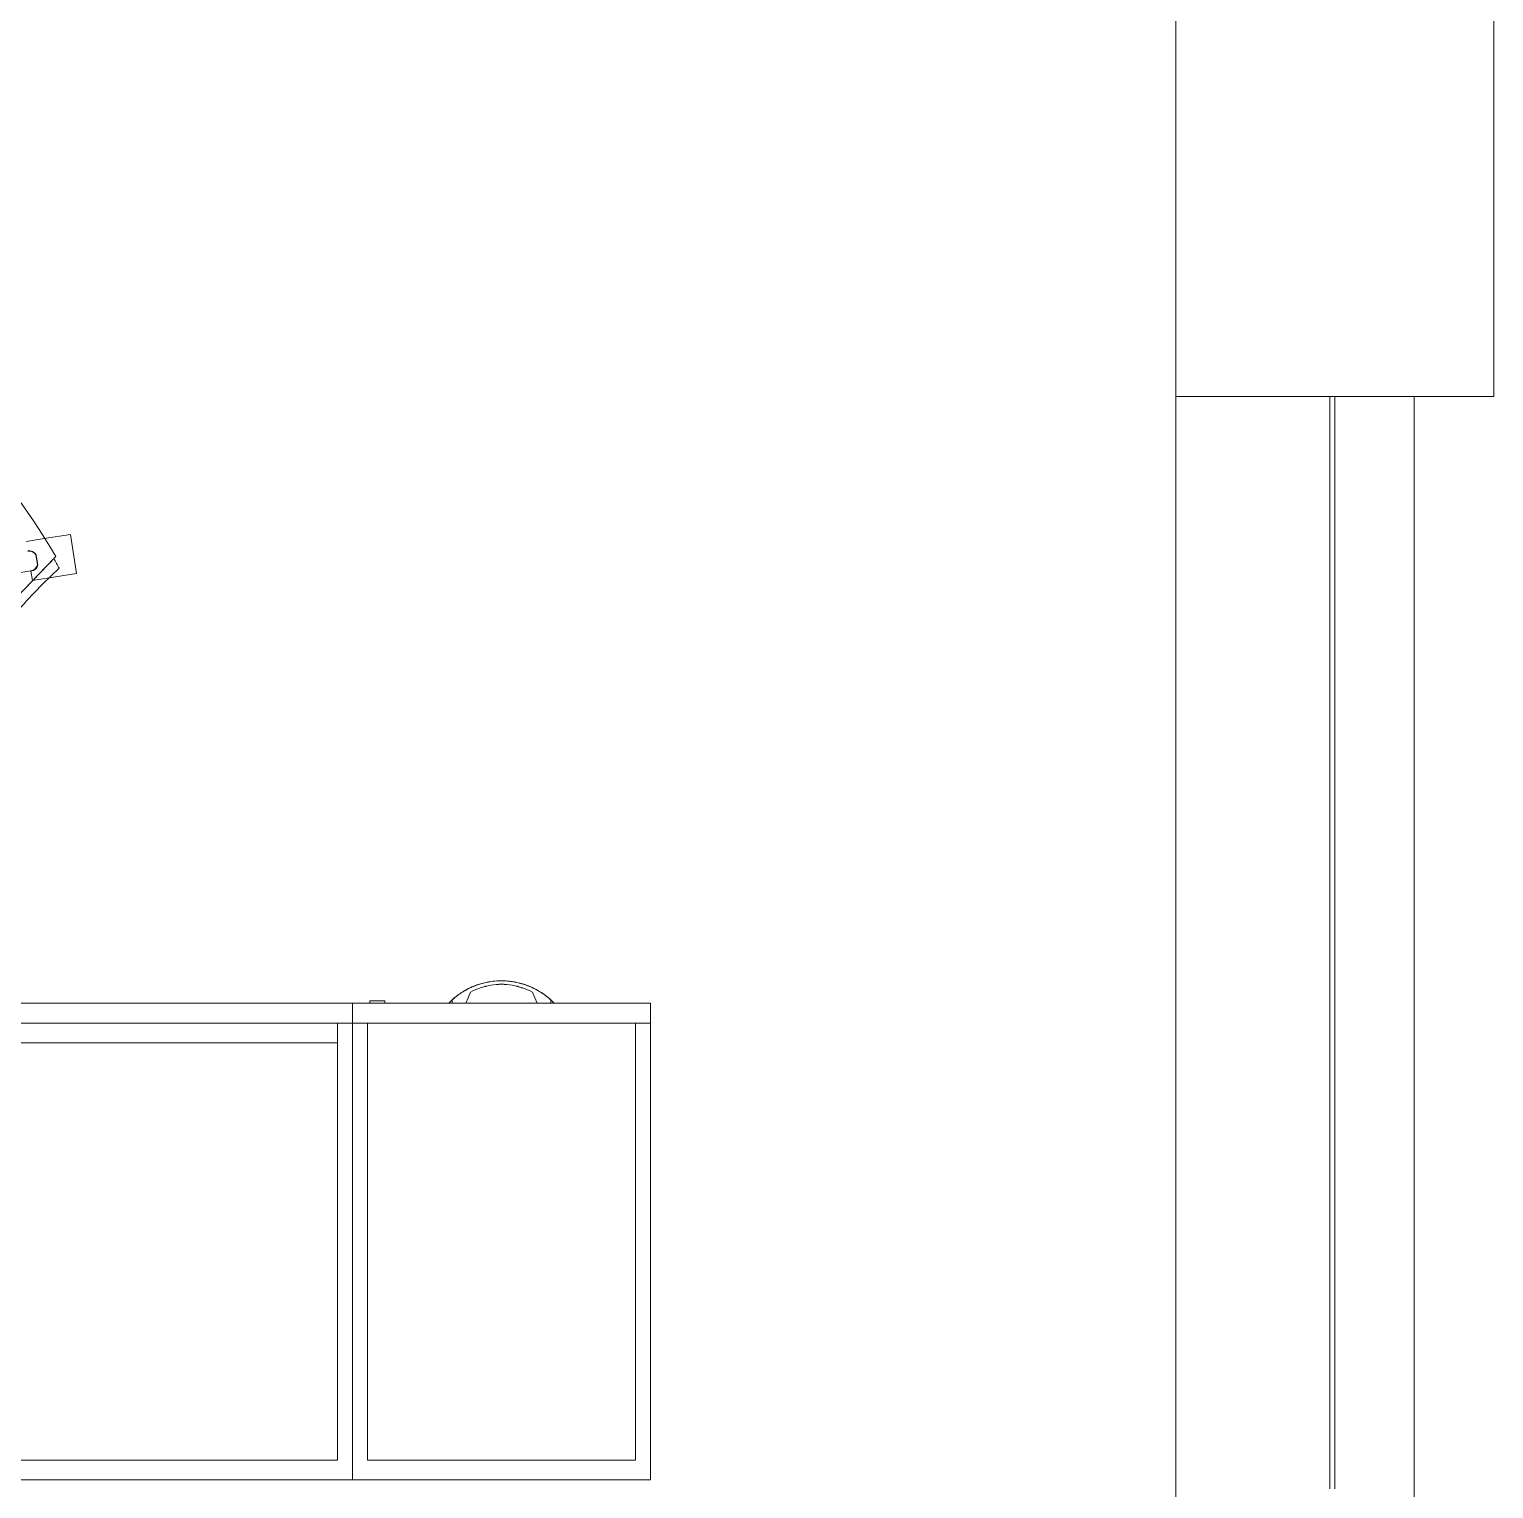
# Model space of a CAD drawing. Header units: inches. Extents: x 0 to 2535, y 0 to 2052.
# Drawn here: x 2453.3 to 2527, y 908.5 to 982 of the extents above; entities that cross this region are included whole.
import ezdxf

# ---------------------------------------------------------------- set-up
doc = ezdxf.new("R2010")
doc.units = ezdxf.units.IN
doc.header["$MEASUREMENT"] = 0
for name, color, linetype, lineweight in [('A-DETL', 90, 'Continuous', 9), ('CORE', 7, 'Continuous', 9), ('I-FURN', 30, 'Continuous', 9), ('I-FURN-PNLS', 30, 'Continuous', 9), ('Victor Bldg - 7th Floor_LINK_dwg', 8, 'Continuous', 9), ('WINDOWS', 7, 'Continuous', 9)]:
    doc.layers.add(name, color=color, linetype=linetype, lineweight=lineweight)

# ---------------------------------------------------------------- blocks, each defined once
blk = doc.blocks.new('Victor Bldg - 7th Floor_LINK_dwg-6972240-Level 07  POWER _ SIGNAL')
at = {"layer": 'CORE', "flags": 128}
blk.add_lwpolyline([(2511, 983.5), (2511, 963.5), (2527, 963.5), (2527, 1027.5), (2511, 1027.5), (2511, 1007.5)], dxfattribs=at)
at = {"layer": 'WINDOWS'}
for p, q in [((2511, 847.5), (2511, 963.5)), ((2518.75, 908.5), (2518.75, 963.5)), ((2519, 908.5), (2519, 963.5)), ((2523, 847.5), (2523, 963.5))]:
    blk.add_line(p, q, dxfattribs=at)
blk = doc.blocks.new('Zira Wksta 12 - Type 1-V65-Level 07  POWER _ SIGNAL')
at = {"layer": 'I-FURN'}
for p, q in [((-24.173, 93.98), (-24, 93.98)), ((-24.173, 93.98), (-24, 93.98)), ((-24.173, 93.98), (-24, 93.98)), ((-24, 93.987), (-24.167, 93.987)), ((-24, 93.987), (-24.167, 93.987)), ((-24, 93.987), (-24.167, 93.987)), ((-24, 94.104), (-24, 94.157)), ((-24, 94.157), (-24, 94.154)), ((-24, 94.124), (-24, 94.157)), ((-24, 94.157), (-24, 94.154)), ((-24, 94.104), (-24, 94.157)), ((-24, 94.157), (-24, 94.114)), ((-24, 94.154), (-24, 94.145)), ((-24, 94.154), (-24, 94.145)), ((-24, 94.145), (-24, 94.131)), ((-24, 94.145), (-24, 94.114)), ((-24, 94.131), (-24, 94.114)), ((-24, 94.104), (-24, 94.124)), ((-24, 94.114), (-24, 94.082)), ((-24, 94.114), (-24, 94.082)), ((-24, 94.114), (-24, 94.012)), ((-24, 94.012), (-24, 94.104)), ((-24, 94.012), (-24, 94.104)), ((-24, 94.012), (-24, 94.104)), ((-24, 94.082), (-24, 94.048)), ((-24, 94.082), (-24, 94.048)), ((-24, 94.048), (-24, 94.012)), ((-24, 94.048), (-24, 94.012)), ((-24, 93.98), (-24, 94.012)), ((-24, 94.012), (-24, 93.987)), ((-24, 93.98), (-24, 94.012)), ((-24, 94.012), (-24, 93.987)), ((-24, 93.98), (-24, 94.012)), ((-24, 94.012), (-24, 93.987)), ((-24, 93.98), (-24, 93.291)), ((-24, 93.639), (-24, 93.98)), ((-24, 93.98), (-24, 93.636)), ((-24, 93.639), (-24, 93.98)), ((-24, 93.98), (-24, 93.291)), ((-24, 93.639), (-24, 93.98)), ((-24, 93.291), (-24, 93.636)), ((-24, 93.636), (-24, 93.291)), ((-24, 93.291), (-24, 93.636)), ((-24, 93.291), (-24, 93.636)), ((-24.561, 93.059), (-24.281, 93.175)), ((-24.561, 93.059), (-24.281, 93.175)), ((-24.561, 93.059), (-24.281, 93.175)), ((-24.281, 93.175), (-24, 93.291)), ((-24.281, 93.175), (-24, 93.291)), ((-24.281, 93.175), (-24, 93.291)), ((-24.281, 89.825), (-24.561, 89.941)), ((-24.281, 89.825), (-24.561, 89.941)), ((-24.281, 89.825), (-24.561, 89.941)), ((-24, 89.709), (-24.281, 89.825)), ((-24, 89.709), (-24.281, 89.825)), ((-24, 89.709), (-24.281, 89.825)), ((-24, 89.364), (-24, 89.709)), ((-24, 89.709), (-24, 89.02)), ((-24, 89.364), (-24, 89.709)), ((-24, 89.709), (-24, 89.02)), ((-24, 89.364), (-24, 89.709)), ((-24, 89.709), (-24, 89.02)), ((-24, 89.02), (-24, 89.361)), ((-24, 89.02), (-24, 89.361)), ((-24, 89.02), (-24, 89.361)), ((-24, 89.02), (-24.173, 89.02)), ((-24, 89.02), (-24.173, 89.02)), ((-24, 89.02), (-24.173, 89.02)), ((-24.167, 89.013), (-24, 89.013)), ((-24.167, 89.013), (-24, 89.013)), ((-24.167, 89.013), (-24, 89.013)), ((-24, 88.988), (-24, 89.02)), ((-24, 88.988), (-24, 89.02)), ((-24, 88.988), (-24, 89.02)), ((-24, 89.013), (-24, 88.988)), ((-24, 89.013), (-24, 88.988)), ((-24, 89.013), (-24, 88.988)), ((-24, 88.988), (-24, 88.952)), ((-24, 88.941), (-24, 88.988)), ((-24, 88.988), (-24, 88.952)), ((-24, 88.941), (-24, 88.988)), ((-24, 88.988), (-24, 88.952)), ((-24, 88.941), (-24, 88.988)), ((-24, 88.952), (-24, 88.918)), ((-24, 88.952), (-24, 88.886)), ((-24, 88.952), (-24, 88.886)), ((-24, 88.896), (-24, 88.941)), ((-24, 88.896), (-24, 88.941)), ((-24, 88.896), (-24, 88.941)), ((-24, 88.918), (-24, 88.886)), ((-24, 88.876), (-24, 88.896)), ((-24, 88.859), (-24, 88.896)), ((-24, 88.843), (-24, 88.896)), ((-24, 88.886), (-24, 88.846)), ((-24, 88.886), (-24, 88.869)), ((-24, 88.886), (-24, 88.843)), ((-24, 88.859), (-24, 88.876)), ((-24, 88.869), (-24, 88.855)), ((-24, 88.848), (-24, 88.859)), ((-24, 88.848), (-24, 88.859)), ((-24, 88.855), (-24, 88.843)), ((-24, 88.843), (-24, 88.848)), ((-24, 88.843), (-24, 88.848)), ((-24, 88.846), (-24, 88.843)), ((-45.633, 70.112), (-47.609, 69.799)), ((-45.633, 70.112), (-47.609, 69.799)), ((-45.415, 68.734), (-45.633, 70.112)), ((-45.415, 68.734), (-45.633, 70.112)), ((-47.609, 69.799), (-47.399, 68.471)), ((-47.609, 69.799), (-47.399, 68.471)), ((-43.651, 66.325), (-46.501, 69.06)), ((-46.394, 68.957), (-43.651, 66.325)), ((-45.281, 67.89), (-45.415, 68.734)), ((-45.281, 67.89), (-45.415, 68.734)), ((-47.399, 68.471), (-47.257, 67.577)), ((-47.399, 68.471), (-47.257, 67.577)), ((-46.583, 68.074), (-46.075, 68.154)), ((-46.583, 68.074), (-46.075, 68.154)), ((-46.081, 68.143), (-46.575, 68.065)), ((-46.081, 68.143), (-46.575, 68.065)), ((-45.759, 67.814), (-45.282, 67.89)), ((-45.759, 67.814), (-45.282, 67.89)), ((-45.287, 64.729), (-45.775, 67.812)), ((-45.137, 63.781), (-45.775, 67.812))]:
    blk.add_line(p, q, dxfattribs=at)
at = {"layer": 'I-FURN', "flags": 128}
for points in [[(-24, 93.291), (-24.281, 93.175), (-24.561, 93.059)], [(-24, 93.291), (-24.281, 93.175), (-24.561, 93.059)], [(-24, 93.291), (-24.281, 93.175), (-24.561, 93.059)], [(-24.561, 89.941), (-24.281, 89.825), (-24, 89.709)], [(-24.561, 89.941), (-24.281, 89.825), (-24, 89.709)], [(-24.561, 89.941), (-24.281, 89.825), (-24, 89.709)]]:
    blk.add_lwpolyline(points, dxfattribs=at)
at = {"layer": 'I-FURN'}
for centre, radius, start, end in [((-21.447, 91.5), 3.685, 137.02895, 137.70289), ((-21.447, 91.5), 3.685, 137.02895, 137.70289), ((-21.447, 91.5), 3.685, 137.02895, 137.70289), ((-21.447, 91.5), 3.685, 137.03852, 137.56704), ((-21.447, 91.5), 3.685, 137.03852, 137.56704), ((-21.447, 91.5), 3.685, 137.03852, 137.56704), ((-21.447, 91.5), 3.685, 222.29711, 222.97105), ((-21.447, 91.5), 3.685, 222.29711, 222.97105), ((-21.447, 91.5), 3.685, 222.29711, 222.97105), ((-21.447, 91.5), 3.685, 222.43296, 222.96148), ((-21.447, 91.5), 3.685, 222.43296, 222.96148), ((-21.447, 91.5), 3.685, 222.43296, 222.96148), ((-29.906, 40.669), 32.885, 120.30746, 149.69597), ((-29.599, 40.358), 33.165, 119.44776, 120.42343), ((-25.848, 87.609), 27.198, 222.48818, 229.01435), ((-46.379, 67.722), 0.407, 120.16515, 189.83485), ((-46.379, 67.722), 0.407, 120.16515, 189.83485), ((-46.362, 67.719), 0.406, 121.61986, 189), ((-46.362, 67.719), 0.406, 160.46233, 189), ((-46.362, 67.719), 0.406, 121.61986, 160.46233), ((-46.177, 67.748), 0.406, 62.90411, 76.38014), ((-46.177, 67.748), 0.406, 9, 76.38014), ((-46.161, 67.756), 0.407, 63.90091, 77.83485), ((-46.161, 67.756), 0.407, 8.16515, 77.83485), ((-46.177, 67.748), 0.406, 9, 62.90411), ((-46.161, 67.756), 0.407, 8.16515, 63.90091)]:
    blk.add_arc(centre, radius, start, end, dxfattribs=at)
for points, knots in [([(-24.173, 89.02), (-24.325, 89.187), (-24.598, 89.55), (-24.903, 90.161), (-25.09, 90.818), (-25.174, 91.727), (-25.004, 92.635), (-24.599, 93.45), (-24.325, 93.813), (-24.173, 93.98)], [0, 0, 0, 0, 0.125, 0.25, 0.375, 0.5, 0.75, 0.875, 1, 1, 1, 1]), ([(-24.173, 89.02), (-24.325, 89.187), (-24.598, 89.55), (-24.903, 90.161), (-25.09, 90.818), (-25.174, 91.727), (-25.004, 92.635), (-24.599, 93.45), (-24.325, 93.813), (-24.173, 93.98)], [0, 0, 0, 0, 0.125, 0.25, 0.375, 0.5, 0.75, 0.875, 1, 1, 1, 1]), ([(-24, 94.157), (-24.001, 94.157), (-24.002, 94.156), (-24.004, 94.153), (-24.007, 94.151), (-24.009, 94.149), (-24.012, 94.145), (-24.016, 94.142), (-24.019, 94.139), (-24.023, 94.135), (-24.027, 94.131), (-24.032, 94.127), (-24.041, 94.118), (-24.048, 94.11), (-24.055, 94.104)], [0, 0, 0, 0, 0.125, 0.1875, 0.25, 0.3125, 0.375, 0.4375, 0.5, 0.5625, 0.625, 0.6875, 0.75, 1, 1, 1, 1]), ([(-24, 94.157), (-24.001, 94.157), (-24.002, 94.156), (-24.004, 94.153), (-24.007, 94.151), (-24.009, 94.149), (-24.012, 94.145), (-24.016, 94.142), (-24.019, 94.139), (-24.023, 94.135), (-24.027, 94.131), (-24.032, 94.127), (-24.041, 94.118), (-24.048, 94.11), (-24.055, 94.104)], [0, 0, 0, 0, 0.125, 0.1875, 0.25, 0.3125, 0.375, 0.4375, 0.5, 0.5625, 0.625, 0.6875, 0.75, 1, 1, 1, 1]), ([(-24, 94.157), (-24.001, 94.157), (-24.002, 94.156), (-24.004, 94.153), (-24.007, 94.151), (-24.009, 94.149), (-24.012, 94.145), (-24.016, 94.142), (-24.019, 94.139), (-24.023, 94.135), (-24.027, 94.131), (-24.032, 94.127), (-24.041, 94.118), (-24.048, 94.11), (-24.055, 94.104)], [0, 0, 0, 0, 0.125, 0.1875, 0.25, 0.3125, 0.375, 0.4375, 0.5, 0.5625, 0.625, 0.6875, 0.75, 1, 1, 1, 1]), ([(-24.045, 94.114), (-24.039, 94.119), (-24.031, 94.127), (-24.021, 94.137), (-24.016, 94.142), (-24.012, 94.146), (-24.009, 94.149), (-24.007, 94.151), (-24.004, 94.153), (-24.003, 94.155), (-24.001, 94.156), (-24, 94.157), (-24, 94.157)], [0, 0, 0, 0, 0.25, 0.375, 0.5, 0.5625, 0.625, 0.6875, 0.75, 0.8125, 0.875, 1, 1, 1, 1]), ([(-24.045, 94.114), (-24.039, 94.119), (-24.031, 94.127), (-24.021, 94.137), (-24.016, 94.142), (-24.012, 94.146), (-24.009, 94.149), (-24.007, 94.151), (-24.004, 94.153), (-24.003, 94.155), (-24.001, 94.156), (-24, 94.157), (-24, 94.157)], [0, 0, 0, 0, 0.25, 0.375, 0.5, 0.5625, 0.625, 0.6875, 0.75, 0.8125, 0.875, 1, 1, 1, 1]), ([(-24.045, 94.114), (-24.039, 94.119), (-24.031, 94.127), (-24.021, 94.137), (-24.016, 94.142), (-24.012, 94.146), (-24.009, 94.149), (-24.007, 94.151), (-24.004, 94.153), (-24.003, 94.155), (-24.001, 94.156), (-24, 94.157), (-24, 94.157)], [0, 0, 0, 0, 0.25, 0.375, 0.5, 0.5625, 0.625, 0.6875, 0.75, 0.8125, 0.875, 1, 1, 1, 1]), ([(-24.672, 93.283), (-24.727, 93.183), (-24.791, 93.055), (-24.846, 92.924), (-24.856, 92.898)], [0.15936451, 0.15936451, 0.15936451, 0.15936451, 0.22222222, 0.23762024, 0.23762024, 0.23762024, 0.23762024]), ([(-24.672, 93.283), (-24.727, 93.183), (-24.791, 93.055), (-24.846, 92.924), (-24.856, 92.898)], [0.15936451, 0.15936451, 0.15936451, 0.15936451, 0.22222222, 0.23762024, 0.23762024, 0.23762024, 0.23762024]), ([(-24.672, 93.283), (-24.727, 93.183), (-24.791, 93.055), (-24.846, 92.924), (-24.856, 92.898)], [0.15936451, 0.15936451, 0.15936451, 0.15936451, 0.22222222, 0.23762024, 0.23762024, 0.23762024, 0.23762024]), ([(-24.581, 89.561), (-24.7, 89.754), (-24.903, 90.161), (-25.089, 90.818), (-25.177, 91.729), (-25.034, 92.4), (-24.883, 92.831)], [0.125, 0.125, 0.125, 0.125, 0.25, 0.375, 0.5, 0.75, 0.75, 0.75, 0.75]), ([(-24.945, 92.66), (-24.973, 92.575), (-25.009, 92.449), (-25.04, 92.321), (-25.049, 92.28)], [0.28411479, 0.28411479, 0.28411479, 0.28411479, 0.33333333, 0.3562762, 0.3562762, 0.3562762, 0.3562762]), ([(-24.945, 92.66), (-24.973, 92.575), (-25.009, 92.449), (-25.04, 92.321), (-25.049, 92.28)], [0.28411479, 0.28411479, 0.28411479, 0.28411479, 0.33333333, 0.3562762, 0.3562762, 0.3562762, 0.3562762]), ([(-24.945, 92.66), (-24.973, 92.575), (-25.009, 92.449), (-25.04, 92.321), (-25.049, 92.28)], [0.28411479, 0.28411479, 0.28411479, 0.28411479, 0.33333333, 0.3562762, 0.3562762, 0.3562762, 0.3562762]), ([(-25.096, 92.017), (-25.106, 91.946), (-25.12, 91.819), (-25.127, 91.692), (-25.128, 91.636)], [0.40508035, 0.40508035, 0.40508035, 0.40508035, 0.44444444, 0.47528756, 0.47528756, 0.47528756, 0.47528756]), ([(-25.096, 92.017), (-25.106, 91.946), (-25.12, 91.819), (-25.127, 91.692), (-25.128, 91.636)], [0.40508035, 0.40508035, 0.40508035, 0.40508035, 0.44444444, 0.47528756, 0.47528756, 0.47528756, 0.47528756]), ([(-25.096, 92.017), (-25.106, 91.946), (-25.12, 91.819), (-25.127, 91.692), (-25.128, 91.636)], [0.40508035, 0.40508035, 0.40508035, 0.40508035, 0.44444444, 0.47528756, 0.47528756, 0.47528756, 0.47528756]), ([(-24.955, 91.5), (-24.955, 91.319), (-24.91, 90.778), (-24.732, 90.259), (-24.561, 89.941)], [0.5, 0.5, 0.5, 0.5, 0.6666667, 1, 1, 1, 1]), ([(-25.048, 90.72), (-25.04, 90.679), (-25.009, 90.552), (-24.976, 90.423), (-24.95, 90.336)], [0.64373131, 0.64373131, 0.64373131, 0.64373131, 0.66666667, 0.71591001, 0.71591001, 0.71591001, 0.71591001]), ([(-25.048, 90.72), (-25.04, 90.679), (-25.009, 90.552), (-24.976, 90.423), (-24.95, 90.336)], [0.64373131, 0.64373131, 0.64373131, 0.64373131, 0.66666667, 0.71591001, 0.71591001, 0.71591001, 0.71591001]), ([(-25.048, 90.72), (-25.04, 90.679), (-25.009, 90.552), (-24.976, 90.423), (-24.95, 90.336)], [0.64373131, 0.64373131, 0.64373131, 0.64373131, 0.66666667, 0.71591001, 0.71591001, 0.71591001, 0.71591001]), ([(-24.857, 90.102), (-24.808, 89.982), (-24.751, 89.851), (-24.678, 89.729), (-24.671, 89.718)], [0.76239192, 0.76239192, 0.76239192, 0.76239192, 0.83333333, 0.84070579, 0.84070579, 0.84070579, 0.84070579]), ([(-24.857, 90.102), (-24.808, 89.982), (-24.751, 89.851), (-24.678, 89.729), (-24.671, 89.718)], [0.76239192, 0.76239192, 0.76239192, 0.76239192, 0.83333333, 0.84070579, 0.84070579, 0.84070579, 0.84070579]), ([(-24.857, 90.102), (-24.808, 89.982), (-24.751, 89.851), (-24.678, 89.729), (-24.671, 89.718)], [0.76239192, 0.76239192, 0.76239192, 0.76239192, 0.83333333, 0.84070579, 0.84070579, 0.84070579, 0.84070579]), ([(-24.055, 88.896), (-24.048, 88.89), (-24.039, 88.881), (-24.029, 88.871), (-24.023, 88.865), (-24.019, 88.861), (-24.016, 88.858), (-24.012, 88.855), (-24.009, 88.851), (-24.007, 88.849), (-24.004, 88.847), (-24.002, 88.844), (-24.001, 88.843), (-24, 88.843)], [0, 0, 0, 0, 0.25, 0.375, 0.4375, 0.5, 0.5625, 0.625, 0.6875, 0.75, 0.8125, 0.875, 1, 1, 1, 1]), ([(-24.055, 88.896), (-24.048, 88.89), (-24.039, 88.881), (-24.029, 88.871), (-24.023, 88.865), (-24.019, 88.861), (-24.016, 88.858), (-24.012, 88.855), (-24.009, 88.851), (-24.007, 88.849), (-24.004, 88.847), (-24.002, 88.844), (-24.001, 88.843), (-24, 88.843)], [0, 0, 0, 0, 0.25, 0.375, 0.4375, 0.5, 0.5625, 0.625, 0.6875, 0.75, 0.8125, 0.875, 1, 1, 1, 1]), ([(-24.055, 88.896), (-24.048, 88.89), (-24.039, 88.881), (-24.029, 88.871), (-24.023, 88.865), (-24.019, 88.861), (-24.016, 88.858), (-24.012, 88.855), (-24.009, 88.851), (-24.007, 88.849), (-24.004, 88.847), (-24.002, 88.844), (-24.001, 88.843), (-24, 88.843)], [0, 0, 0, 0, 0.25, 0.375, 0.4375, 0.5, 0.5625, 0.625, 0.6875, 0.75, 0.8125, 0.875, 1, 1, 1, 1]), ([(-24, 88.843), (-24, 88.843), (-24.001, 88.844), (-24.003, 88.845), (-24.004, 88.847), (-24.007, 88.849), (-24.009, 88.851), (-24.012, 88.854), (-24.015, 88.857), (-24.018, 88.86), (-24.021, 88.863), (-24.025, 88.867), (-24.032, 88.874), (-24.039, 88.881), (-24.045, 88.886)], [0, 0, 0, 0, 0.125, 0.1875, 0.25, 0.3125, 0.375, 0.4375, 0.5, 0.5625, 0.625, 0.6875, 0.75, 1, 1, 1, 1]), ([(-24, 88.843), (-24, 88.843), (-24.001, 88.844), (-24.003, 88.845), (-24.004, 88.847), (-24.007, 88.849), (-24.009, 88.851), (-24.012, 88.854), (-24.015, 88.857), (-24.018, 88.86), (-24.021, 88.863), (-24.025, 88.867), (-24.032, 88.874), (-24.039, 88.881), (-24.045, 88.886)], [0, 0, 0, 0, 0.125, 0.1875, 0.25, 0.3125, 0.375, 0.4375, 0.5, 0.5625, 0.625, 0.6875, 0.75, 1, 1, 1, 1]), ([(-24, 88.843), (-24, 88.843), (-24.001, 88.844), (-24.003, 88.845), (-24.004, 88.847), (-24.007, 88.849), (-24.009, 88.851), (-24.012, 88.854), (-24.015, 88.857), (-24.018, 88.86), (-24.021, 88.863), (-24.025, 88.867), (-24.032, 88.874), (-24.039, 88.881), (-24.045, 88.886)], [0, 0, 0, 0, 0.125, 0.1875, 0.25, 0.3125, 0.375, 0.4375, 0.5, 0.5625, 0.625, 0.6875, 0.75, 1, 1, 1, 1])]:
    blk.add_open_spline(points, degree=3, knots=knots, dxfattribs=at)
for points in [[(-24.883, 92.831), (-24.801, 93.043), (-24.599, 93.45), (-24.325, 93.813), (-24.173, 93.98)], [(-24.167, 93.987), (-24.303, 93.838), (-24.427, 93.678), (-24.537, 93.508)], [(-24.167, 93.987), (-24.303, 93.838), (-24.427, 93.678), (-24.537, 93.508)], [(-24.167, 93.987), (-24.303, 93.838), (-24.427, 93.678), (-24.537, 93.508)], [(-24.055, 94.104), (-24.069, 94.089), (-24.099, 94.059), (-24.129, 94.028), (-24.144, 94.012)], [(-24.055, 94.104), (-24.069, 94.089), (-24.099, 94.059), (-24.129, 94.028), (-24.144, 94.012)], [(-24.055, 94.104), (-24.069, 94.089), (-24.099, 94.059), (-24.129, 94.028), (-24.144, 94.012)], [(-24.143, 94.012), (-24.132, 94.024), (-24.11, 94.047), (-24.077, 94.082), (-24.055, 94.103), (-24.045, 94.114)], [(-24.143, 94.012), (-24.132, 94.024), (-24.11, 94.047), (-24.077, 94.082), (-24.055, 94.103), (-24.045, 94.114)], [(-24.143, 94.012), (-24.132, 94.024), (-24.11, 94.047), (-24.077, 94.082), (-24.055, 94.103), (-24.045, 94.114)], [(-24.561, 93.059), (-24.732, 92.742), (-24.969, 92.05), (-24.969, 90.951), (-24.732, 90.259), (-24.561, 89.941)], [(-24.561, 93.059), (-24.732, 92.742), (-24.969, 92.05), (-24.969, 90.951), (-24.732, 90.259), (-24.561, 89.941)], [(-24.857, 92.898), (-24.867, 92.872), (-24.877, 92.847), (-24.887, 92.821)], [(-24.857, 92.898), (-24.867, 92.872), (-24.877, 92.847), (-24.887, 92.821)], [(-24.857, 92.898), (-24.867, 92.872), (-24.877, 92.847), (-24.887, 92.821)], [(-24.778, 92.564), (-24.719, 92.734), (-24.647, 92.9), (-24.561, 93.059)], [(-24.778, 92.564), (-24.719, 92.734), (-24.647, 92.9), (-24.561, 93.059)], [(-24.561, 93.059), (-24.647, 92.9), (-24.719, 92.734), (-24.778, 92.564)], [(-24.778, 92.564), (-24.719, 92.734), (-24.647, 92.9), (-24.561, 93.059)], [(-24.586, 93.431), (-24.616, 93.382), (-24.645, 93.333), (-24.672, 93.283)], [(-24.586, 93.431), (-24.616, 93.382), (-24.645, 93.333), (-24.672, 93.283)], [(-24.586, 93.431), (-24.616, 93.382), (-24.645, 93.333), (-24.672, 93.283)], [(-25.049, 92.28), (-25.056, 92.243), (-25.064, 92.207), (-25.071, 92.17)], [(-25.049, 92.28), (-25.056, 92.243), (-25.064, 92.207), (-25.071, 92.17)], [(-25.049, 92.28), (-25.056, 92.243), (-25.064, 92.207), (-25.071, 92.17)], [(-24.778, 92.564), (-24.836, 92.393), (-24.917, 92.044), (-24.969, 91.677), (-24.974, 91.495)], [(-24.894, 92.802), (-24.912, 92.755), (-24.929, 92.708), (-24.945, 92.66)], [(-24.894, 92.802), (-24.912, 92.755), (-24.929, 92.708), (-24.945, 92.66)], [(-24.894, 92.802), (-24.912, 92.755), (-24.929, 92.708), (-24.945, 92.66)], [(-24.91, 92.039), (-24.88, 92.217), (-24.822, 92.387), (-24.757, 92.555)], [(-24.91, 92.039), (-24.88, 92.217), (-24.822, 92.387), (-24.757, 92.555)], [(-24.91, 92.039), (-24.88, 92.217), (-24.822, 92.387), (-24.757, 92.555)], [(-25.129, 91.635), (-25.133, 91.545), (-25.132, 91.455), (-25.127, 91.366)], [(-25.129, 91.635), (-25.133, 91.545), (-25.132, 91.455), (-25.127, 91.366)], [(-25.129, 91.635), (-25.133, 91.545), (-25.132, 91.455), (-25.127, 91.366)], [(-25.075, 92.144), (-25.083, 92.102), (-25.09, 92.06), (-25.096, 92.017)], [(-25.075, 92.144), (-25.083, 92.102), (-25.09, 92.06), (-25.096, 92.017)], [(-25.075, 92.144), (-25.083, 92.102), (-25.09, 92.06), (-25.096, 92.017)], [(-24.91, 90.961), (-24.94, 91.139), (-24.965, 91.322), (-24.971, 91.504)], [(-24.91, 90.961), (-24.94, 91.139), (-24.965, 91.322), (-24.971, 91.504)], [(-24.91, 90.961), (-24.94, 91.139), (-24.965, 91.322), (-24.971, 91.504)], [(-24.955, 91.5), (-24.955, 91.681), (-24.949, 91.865), (-24.91, 92.039)], [(-24.955, 91.5), (-24.955, 91.681), (-24.949, 91.865), (-24.91, 92.039)], [(-24.955, 91.5), (-24.955, 91.681), (-24.949, 91.865), (-24.91, 92.039)], [(-25.129, 91.365), (-25.125, 91.237), (-25.111, 91.11), (-25.092, 90.984)], [(-25.129, 91.365), (-25.125, 91.237), (-25.111, 91.11), (-25.092, 90.984)], [(-25.129, 91.365), (-25.125, 91.237), (-25.111, 91.11), (-25.092, 90.984)], [(-25.095, 90.982), (-25.089, 90.94), (-25.082, 90.898), (-25.075, 90.856)], [(-25.095, 90.982), (-25.089, 90.94), (-25.082, 90.898), (-25.075, 90.856)], [(-25.095, 90.982), (-25.089, 90.94), (-25.082, 90.898), (-25.075, 90.856)], [(-25.07, 90.829), (-25.064, 90.793), (-25.056, 90.756), (-25.048, 90.72)], [(-25.07, 90.829), (-25.064, 90.793), (-25.056, 90.756), (-25.048, 90.72)], [(-25.07, 90.829), (-25.064, 90.793), (-25.056, 90.756), (-25.048, 90.72)], [(-24.778, 90.436), (-24.836, 90.607), (-24.875, 90.782), (-24.91, 90.961)], [(-24.778, 90.436), (-24.836, 90.607), (-24.875, 90.782), (-24.91, 90.961)], [(-24.778, 90.436), (-24.836, 90.607), (-24.875, 90.782), (-24.91, 90.961)], [(-24.945, 90.34), (-24.929, 90.292), (-24.913, 90.244), (-24.896, 90.197)], [(-24.945, 90.34), (-24.929, 90.292), (-24.913, 90.244), (-24.896, 90.197)], [(-24.945, 90.34), (-24.929, 90.292), (-24.913, 90.244), (-24.896, 90.197)], [(-24.887, 90.179), (-24.877, 90.153), (-24.867, 90.127), (-24.857, 90.102)], [(-24.887, 90.179), (-24.877, 90.153), (-24.867, 90.127), (-24.857, 90.102)], [(-24.887, 90.179), (-24.877, 90.153), (-24.867, 90.127), (-24.857, 90.102)], [(-24.561, 89.941), (-24.647, 90.1), (-24.719, 90.266), (-24.778, 90.436)], [(-24.561, 89.941), (-24.647, 90.1), (-24.719, 90.266), (-24.778, 90.436)], [(-24.561, 89.941), (-24.647, 90.1), (-24.719, 90.266), (-24.778, 90.436)], [(-24.672, 89.717), (-24.644, 89.667), (-24.614, 89.619), (-24.582, 89.572)], [(-24.672, 89.717), (-24.644, 89.667), (-24.614, 89.619), (-24.582, 89.572)], [(-24.672, 89.717), (-24.644, 89.667), (-24.614, 89.619), (-24.582, 89.572)], [(-24.173, 89.02), (-24.325, 89.187), (-24.462, 89.369), (-24.581, 89.561)], [(-24.537, 89.492), (-24.427, 89.322), (-24.303, 89.162), (-24.167, 89.013)], [(-24.537, 89.492), (-24.427, 89.322), (-24.303, 89.162), (-24.167, 89.013)], [(-24.537, 89.492), (-24.427, 89.322), (-24.303, 89.162), (-24.167, 89.013)], [(-24.144, 88.988), (-24.129, 88.972), (-24.099, 88.941), (-24.069, 88.911), (-24.055, 88.896)], [(-24.144, 88.988), (-24.129, 88.972), (-24.099, 88.941), (-24.069, 88.911), (-24.055, 88.896)], [(-24.144, 88.988), (-24.129, 88.972), (-24.099, 88.941), (-24.069, 88.911), (-24.055, 88.896)], [(-24.045, 88.886), (-24.055, 88.897), (-24.077, 88.918), (-24.11, 88.953), (-24.132, 88.976), (-24.143, 88.988)], [(-24.045, 88.886), (-24.055, 88.897), (-24.077, 88.918), (-24.11, 88.953), (-24.132, 88.976), (-24.143, 88.988)], [(-24.045, 88.886), (-24.055, 88.897), (-24.077, 88.918), (-24.11, 88.953), (-24.132, 88.976), (-24.143, 88.988)]]:
    blk.add_open_spline(points, degree=3, dxfattribs=at)
at = {"layer": 'I-FURN-PNLS'}
for p, q in [((-24, 84), (-24, 99)), ((-24, 99), (0, 99)), ((0, 99), (-24, 99)), ((-24, 99), (-24, 84)), ((-24, 84), (-24, 99)), ((-24, 99), (0, 99)), ((-24, 84), (-24, 99)), ((-24, 99), (-24, 93.98)), ((-23, 99), (-24, 99)), ((-23, 99), (-24, 99)), ((-24, 93.98), (-24, 99)), ((-24, 99), (-24, 93.98)), ((-24, 93.98), (-24, 99)), ((-24, 99), (-24, 93.98)), ((-23, 99), (-24, 99)), ((-23, 99), (-24, 99)), ((-23, 99), (-24, 99)), ((-23, 99), (-24, 99)), ((-23, 99), (-24, 99)), ((-24, 99), (-24, 93.98)), ((-24, 93.98), (-24, 99)), ((-24, 99), (-23, 99)), ((-23, 98.25), (-23, 99)), ((-23, 99), (-23, 84)), ((-23, 98.25), (-23, 99)), ((-23, 99), (-23, 98.25)), ((-23, 98.25), (-23, 99)), ((-23, 99), (-23, 98.25)), ((-23, 98.25), (-23, 99)), ((-23, 99), (-23, 84)), ((0, 99), (-23, 99)), ((-23, 99), (-23, 98.25)), ((-23, 98.25), (-23, 99)), ((-23, 99), (0, 99)), ((0, 99), (0, 84)), ((0, 84), (0, 99)), ((0, 99), (0, 84)), ((0, 84), (0, 99)), ((0, 99), (0, 84)), ((-1, 98.25), (-23, 98.25)), ((-23, 98.25), (-23, 84.75)), ((-23, 84.75), (-23, 98.25)), ((-23, 98.25), (-1, 98.25)), ((-23, 84.75), (-23, 98.25)), ((-23, 84.75), (-23, 98.25)), ((-23, 98.25), (-23, 84.75)), ((-23, 84.75), (-23, 98.25)), ((-23, 98.25), (-23, 84.75)), ((-23, 84.75), (-23, 98.25)), ((-23, 98.25), (-1, 98.25)), ((-1, 98.25), (-23, 98.25)), ((-1, 84.75), (-1, 98.25)), ((-1, 98.25), (-1, 84.75)), ((-1, 98.25), (-1, 84.75)), ((-1, 84.75), (-1, 98.25)), ((-24, 93.98), (-24, 93.291)), ((-24, 93.291), (-24, 93.98)), ((-24, 93.98), (-24, 93.291)), ((-24, 93.291), (-24, 93.98)), ((-24, 93.98), (-24, 93.291)), ((-24, 93.98), (-24, 93.291)), ((-24, 93.291), (-24, 93.98)), ((-24, 93.291), (-24, 89.709)), ((-24, 89.709), (-24, 93.291)), ((-24, 93.291), (-24, 89.709)), ((-24, 89.709), (-24, 93.291)), ((-24, 93.291), (-24, 89.709)), ((-24, 93.291), (-24, 89.709)), ((-24, 89.709), (-24, 93.291)), ((-24, 89.709), (-24, 89.02)), ((-24, 89.02), (-24, 89.709)), ((-24, 89.709), (-24, 89.02)), ((-24, 89.02), (-24, 89.709)), ((-24, 89.709), (-24, 89.02)), ((-24, 89.709), (-24, 89.02)), ((-24, 89.02), (-24, 89.709)), ((-24, 89.02), (-24, 84)), ((-24, 84), (-24, 89.02)), ((-24, 89.02), (-24, 85.515)), ((-24, 84), (-24, 89.02)), ((-24, 89.02), (-24, 84)), ((-24, 89.02), (-24, 85.515)), ((-24, 85.515), (-24, 89.02)), ((-24, 85.625), (-24.125, 85.625)), ((-24.125, 85.625), (-24.125, 85.515)), ((-24.125, 84.875), (-24.125, 85.625)), ((-24, 85.625), (-24, 85.575)), ((-24, 85.515), (-24, 85.625)), ((-24, 85.575), (-24, 85.437)), ((-24.125, 85.515), (-24.125, 84.985)), ((-24.125, 84.985), (-24.125, 84.875)), ((-24.125, 84.875), (-24, 84.875)), ((-24, 85.515), (-24, 84.985)), ((-24, 85.515), (-24, 84.985)), ((-24, 84.985), (-24, 85.515)), ((-24, 84.985), (-24, 85.515)), ((-24, 85.437), (-24, 85.347)), ((-24, 85.347), (-24, 84.888)), ((-24, 84.985), (-24, 84)), ((-24, 84.985), (-24, 84)), ((-24, 84), (-24, 84.985)), ((-24, 84.875), (-24, 84.985)), ((-24, 84.888), (-24, 84.875)), ((-23, 84.75), (-1, 84.75)), ((-1, 84.75), (-23, 84.75)), ((-23, 84), (-23, 84.75)), ((-23, 84), (-23, 84.75)), ((-23, 84.75), (-23, 84)), ((-23, 84), (-23, 84.75)), ((-23, 84.75), (-23, 84)), ((-23, 84), (-23, 84.75)), ((-1, 84.75), (-23, 84.75)), ((-23, 84.75), (-23, 84)), ((-23, 84), (-23, 84.75)), ((-23, 84.75), (-1, 84.75)), ((0, 84), (-24, 84)), ((-24, 84), (0, 84)), ((0, 84), (-24, 84)), ((-24, 84), (-23, 84)), ((-23, 84), (-24, 84)), ((-24, 84), (-23, 84)), ((-23, 84), (-24, 84)), ((-24, 84), (-23, 84)), ((-23, 84), (-24, 84)), ((-24, 84), (-23, 84)), ((-23, 84), (-24, 84)), ((-24, 36), (-24, 84)), ((-24, 84), (0, 84)), ((0, 84), (-24, 84)), ((-24, 84), (-24, 36)), ((-24, 36), (-24, 84)), ((-24, 84), (0, 84)), ((-23, 84), (-24, 84)), ((-24, 84), (-24, 36)), ((-24, 36), (-24, 84)), ((-24, 84), (-23, 84)), ((-23, 84), (0, 84)), ((0, 84), (-23, 84)), ((-23, 83.25), (-23, 84)), ((-23, 84), (-23, 83.25)), ((0, 84), (-23, 84)), ((-23, 84), (-23, 83.25)), ((-23, 83.25), (-23, 84)), ((-23, 84), (0, 84)), ((0, 84), (0, 36)), ((0, 36), (0, 84)), ((0, 84), (0, 36)), ((0, 36), (0, 84)), ((0, 84), (0, 36)), ((-23, 36.75), (-23, 83.25)), ((-23, 83.25), (-23, 36.75)), ((-22, 83.25), (-23, 83.25)), ((-22, 83.25), (-23, 83.25)), ((-1, 83.25), (-23, 83.25)), ((-23, 83.25), (-23, 36.75)), ((-23, 36.75), (-23, 83.25)), ((-23, 83.25), (-1, 83.25)), ((-23, 36.75), (-23, 83.25)), ((-23, 83.25), (-23, 36.75)), ((-23, 83.25), (-1, 83.25)), ((-1, 83.25), (-23, 83.25)), ((-22, 36.75), (-22, 83.25)), ((-22, 83.25), (-22, 36.75)), ((-1, 83.25), (-22, 83.25)), ((-1, 83.25), (-22, 83.25)), ((-22, 36.75), (-22, 83.25)), ((-22, 83.25), (-22, 36.75)), ((-1, 36.75), (-1, 83.25)), ((-1, 83.25), (-1, 36.75)), ((-1, 36.75), (-1, 83.25)), ((-1, 83.25), (-1, 36.75)), ((-1, 83.25), (-1, 36.75)), ((-1, 36.75), (-1, 83.25))]:
    blk.add_line(p, q, dxfattribs=at)

msp = doc.modelspace()

# ---------------------------------------------------------------- linework, layer by layer
at = {"layer": 'A-DETL'}
msp.add_line((2511, 479.5), (2511, 2021.5), dxfattribs=at)

# ---------------------------------------------------------------- block references
at = {"layer": 'I-FURN', "rotation": 270.0000000000002}
msp.add_blockref('Zira Wksta 12 - Type 1-V65-Level 07  POWER _ SIGNAL', (2385.543, 908.944), dxfattribs=at)
at = {"layer": 'Victor Bldg - 7th Floor_LINK_dwg', "color": 7}
msp.add_blockref('Victor Bldg - 7th Floor_LINK_dwg-6972240-Level 07  POWER _ SIGNAL', (0, 0), dxfattribs=at)

doc.saveas('drawing.dxf')
